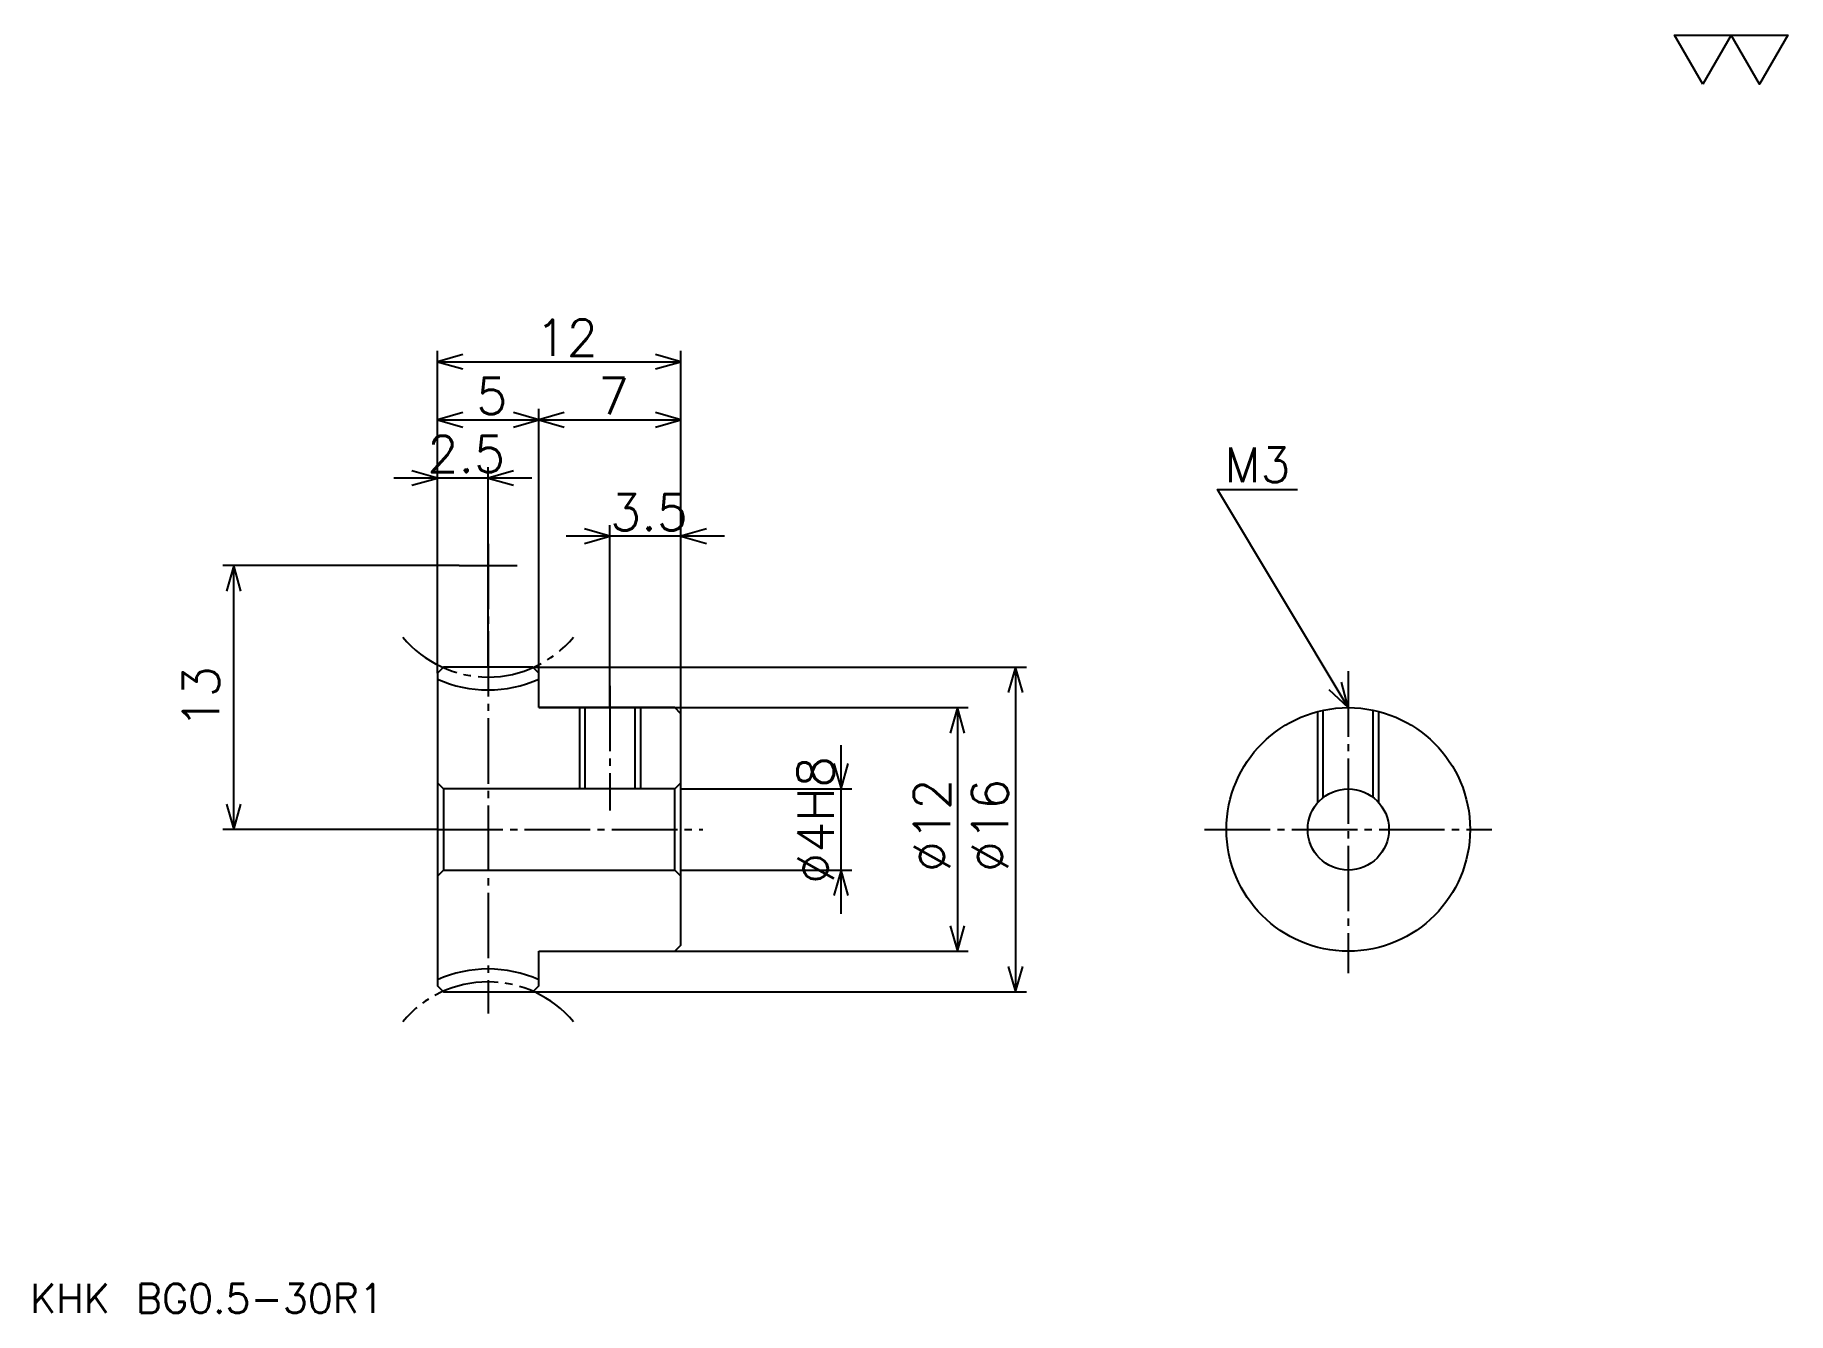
# Model space of a CAD drawing. Extents: x 3.8 to 90.2, y 3.9 to 66.9.
import ezdxf

# ---------------------------------------------------------------- set-up
doc = ezdxf.new("R2010")
doc.units = 0
doc.linetypes.add('DASHDOT', pattern=[4.298508, 3.223881, -0.358209, 0.358209, -0.358209])
doc.layers.get('0').update_dxf_attribs({"linetype": 'CONTINUOUS'})
doc.layers.add('DASHDOT', color=6, linetype='DASHDOT')
doc.styles.add('KANJI', font='TXT', dxfattribs={"bigfont": 'BIGFONT'})

msp = doc.modelspace()

# ---------------------------------------------------------------- linework, layer by layer
at = {"color": 5}
for p, q in [((23.64179, 35.761192), (23.64179, 51.343285)), ((35.641792, 35.761192), (35.641792, 51.343285)), ((23.64179, 50.805969), (35.641792, 50.805969)), ((28.64179, 35.761192), (28.64179, 48.477612)), ((23.64179, 47.9403), (28.64179, 47.9403)), ((28.64179, 47.9403), (35.641792, 47.9403)), ((28.291044, 45.074627), (21.492537, 45.074627)), ((26.14179, 35.761192), (26.14179, 45.611938)), ((32.141792, 35.761192), (32.141792, 42.746269)), ((37.791046, 42.208954), (29.992537, 42.208954)), ((24.716417, 40.761192), (13.074626, 40.761192)), ((13.611939, 27.761194), (13.611939, 40.761192)), ((23.64179, 35.461193), (23.64179, 35.761192)), ((28.341789, 35.761192), (35.641792, 35.761192)), ((28.64179, 35.461193), (28.64179, 35.761192)), ((32.141792, 33.761192), (32.141792, 35.761192)), ((35.641792, 35.761192), (52.656715, 35.761192)), ((35.641792, 33.461193), (35.641792, 35.761192)), ((52.1194, 35.761192), (52.1194, 19.761194)), ((28.64179, 33.761192), (35.641792, 33.761192)), ((35.641792, 33.761192), (49.791046, 33.761192)), ((49.253731, 33.761192), (49.253731, 21.761194)), ((43.522385, 23.61194), (43.522385, 31.910448)), ((35.641792, 29.761194), (44.0597, 29.761194)), ((23.64179, 27.761194), (13.074626, 27.761194)), ((35.641792, 25.761194), (44.0597, 25.761194)), ((28.64179, 21.761194), (35.641792, 21.761194)), ((35.641792, 21.761194), (49.791046, 21.761194)), ((28.341789, 19.761194), (35.641792, 19.761194)), ((35.641792, 19.761194), (52.656715, 19.761194))]:
    msp.add_line(p, q, dxfattribs=at)
at = {"color": 4}
for p, q in [((35.641792, 30.061193), (35.341789, 29.761194)), ((23.64179, 25.461195), (23.94179, 25.761194)), ((35.641792, 25.461195), (35.341789, 25.761194))]:
    msp.add_line(p, q, dxfattribs=at)
at = {"color": 7}
msp.add_lwpolyline([(85.970146, 64.477615), (84.573128, 66.899109), (90.161194, 66.899109), (88.764175, 64.477615), (87.367165, 66.899109), (85.970146, 64.477615)], dxfattribs=at)
at = {"color": 5}
for points in [[(24.895521, 51.164181), (23.64179, 50.805969), (24.895521, 50.447762)], [(34.388058, 50.447762), (35.641792, 50.805969), (34.388058, 51.164181)], [(24.895521, 48.298508), (23.64179, 47.9403), (24.895521, 47.582088)], [(27.38806, 47.582088), (28.64179, 47.9403), (27.38806, 48.298508)], [(29.895521, 48.298508), (28.64179, 47.9403), (29.895521, 47.582088)], [(34.388058, 47.582088), (35.641792, 47.9403), (34.388058, 48.298508)], [(22.38806, 44.716415), (23.64179, 45.074627), (22.38806, 45.432838)], [(27.395521, 45.432838), (26.14179, 45.074627), (27.395521, 44.716415)], [(68.507462, 33.761192), (62.0597, 44.507462), (66, 44.507462)], [(30.88806, 41.850746), (32.141792, 42.208954), (30.88806, 42.567165)], [(36.895523, 42.567165), (35.641792, 42.208954), (36.895523, 41.850746)], [(13.970148, 39.507462), (13.611939, 40.761192), (13.253731, 39.507462)], [(52.477612, 34.507462), (52.1194, 35.761192), (51.761192, 34.507462)], [(67.55526, 34.651962), (68.507462, 33.761192), (68.169586, 35.020557)], [(49.611938, 32.507462), (49.253731, 33.761192), (48.895523, 32.507462)], [(43.164177, 31.014925), (43.522385, 29.761194), (43.880596, 31.014925)], [(13.253731, 29.014925), (13.611939, 27.761194), (13.970148, 29.014925)], [(43.880596, 24.507463), (43.522385, 25.761194), (43.164177, 24.507463)], [(48.895523, 23.014925), (49.253731, 21.761194), (49.611938, 23.014925)], [(51.761192, 21.014925), (52.1194, 19.761194), (52.477612, 21.014925)]]:
    msp.add_lwpolyline(points, dxfattribs=at)
at = {"color": 4}
for points in [[(26.14179, 35.761192), (23.94179, 35.761192), (23.64179, 35.461193), (23.64179, 25.461195)], [(28.64179, 33.761192), (28.64179, 35.461193), (28.341789, 35.761192), (26.14179, 35.761192)], [(28.64179, 21.761194), (35.341789, 21.761194), (35.641792, 22.061195), (35.641792, 33.461193), (35.341789, 33.761192), (28.64179, 33.761192)], [(30.64179, 33.761192), (30.64179, 29.761194)], [(30.911791, 33.761192), (30.911791, 29.761194)], [(33.371788, 33.761192), (33.371788, 29.761194)], [(33.641792, 33.761192), (33.641792, 29.761194)], [(67.007462, 29.08407), (67.007462, 33.570671)], [(67.277466, 29.338249), (67.277466, 33.633766)], [(69.737465, 29.338249), (69.737465, 33.633766)], [(70.007462, 29.08407), (70.007462, 33.570671)], [(23.64179, 30.061193), (23.94179, 29.761194), (23.94179, 25.761194), (35.341789, 25.761194), (35.341789, 29.761194), (23.94179, 29.761194)], [(23.64179, 25.461195), (23.64179, 20.061195), (23.94179, 19.761194), (26.14179, 19.761194)], [(26.14179, 19.761194), (28.341789, 19.761194), (28.64179, 20.061195), (28.64179, 21.761194)]]:
    msp.add_lwpolyline(points, dxfattribs=at)
for radius in [6, 2]:
    msp.add_circle((68.507462, 27.761194), radius, dxfattribs=at)
for centre, start, end in [((26.14179, 40.761192), 245.91049558, 294.08950442), ((26.14179, 14.761194), 65.91049558, 114.08950442)]:
    msp.add_arc(centre, 6.125, start, end, dxfattribs=at)
at = {"layer": 'DASHDOT', "color": 7}
for p, q in [((26.14179, 41.835823), (26.14179, 18.686567)), ((24.716417, 40.761192), (27.567163, 40.761192)), ((68.507462, 35.552238), (68.507462, 20.686567)), ((23.64179, 27.761194), (36.716415, 27.761194)), ((61.432838, 27.761194), (75.582092, 27.761194))]:
    msp.add_line(p, q, dxfattribs=at)
msp.add_lwpolyline([(32.141792, 34.835823), (32.141792, 28.686567)], dxfattribs=at)
for centre, start, end in [((26.14179, 40.761192), 220.00000049, 319.99999951), ((26.14179, 14.761194), 40.00000049, 139.99999951)]:
    msp.add_arc(centre, 5.49, start, end, dxfattribs=at)

# ---------------------------------------------------------------- texts
at = {"color": 7, "style": 'KANJI'}
for s, height, p in [('12', 1.791045, (28.477612, 51.092537)), ('5', 1.791045, (25.5597, 48.226868)), ('7', 1.791045, (31.5597, 48.226868)), ('2.5', 1.791045, (23.145521, 45.361195)), ('M3', 1.719403, (62.417908, 44.865669)), ('3.5', 1.791045, (32.145523, 42.495522)), ('KHK BG0.5-30R1', 1.432836, (3.58209, 3.940299))]:
    msp.add_text(s, height=height, dxfattribs=at).set_placement(p)
for s, p in [('13', (12.895521, 32.738808)), ('%%c4H8', (43.164177, 25.074627)), ('%%c12', (48.895523, 25.656715)), ('%%c16', (51.761192, 25.656715))]:
    msp.add_text(s, height=1.791045, rotation=90, dxfattribs=at).set_placement(p)

doc.saveas('drawing.dxf')
